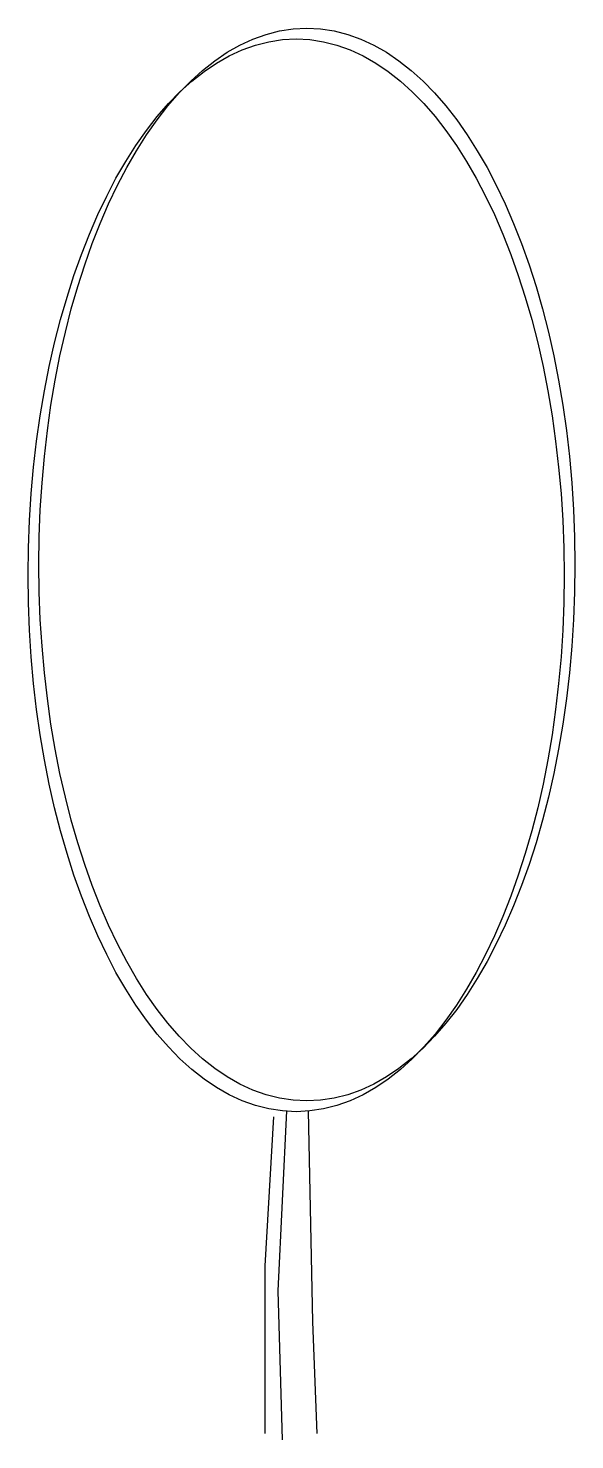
# Model space of a CAD drawing. Extents: x 116.69 to 117.32, y -34.68 to -33.04.
import ezdxf

# ---------------------------------------------------------------- set-up
doc = ezdxf.new("R2010")
doc.units = 0
doc.header["$LTSCALE"] = 100
doc.header["$MEASUREMENT"] = 0
doc.layers.get('0').update_dxf_attribs({"linetype": 'CONTINUOUS'})
doc.layers.add('P-ARVORE', color=2, linetype='CONTINUOUS')
doc.layers.add('VEG', color=2, linetype='CONTINUOUS')

# ---------------------------------------------------------------- blocks, each defined once
blk = doc.blocks.new('ELLIPSE')
blk.add_circle((0.5, 0.5), 0.5)
blk = doc.blocks.new('ARV106')
at = {"layer": 'VEG'}
for p, q in [((0.001, 1.1561), (-0.0295, 0.5235)), ((0.0773, 1.1561), (0.0926, 0.4144)), ((-0.0448, 1.1343), (-0.0753, 0.6108)), ((-0.0753, 0.6108), (-0.0753, 0.0218)), ((-0.0295, 0.5235), (-0.0142, 0)), ((0.0926, 0.4144), (0.1079, 0.0218))]:
    blk.add_line(p, q, dxfattribs=at)
at = {"layer": 'VEG', "xscale": 1.884776188775179, "yscale": 3.769552377550359, "zscale": 3.769552377550359}
for p in [(-0.9075, 1.1527), (-0.8698, 1.1904)]:
    blk.add_blockref('ELLIPSE', p, dxfattribs=at)

msp = doc.modelspace()

# ---------------------------------------------------------------- block references
at = {"layer": 'P-ARVORE', "linetype": 'CONTINUOUS', "xscale": 0.33, "yscale": 0.33, "zscale": 0.33}
msp.add_blockref('ARV106', (116.9888, -34.6768), dxfattribs=at)

doc.saveas('drawing.dxf')
